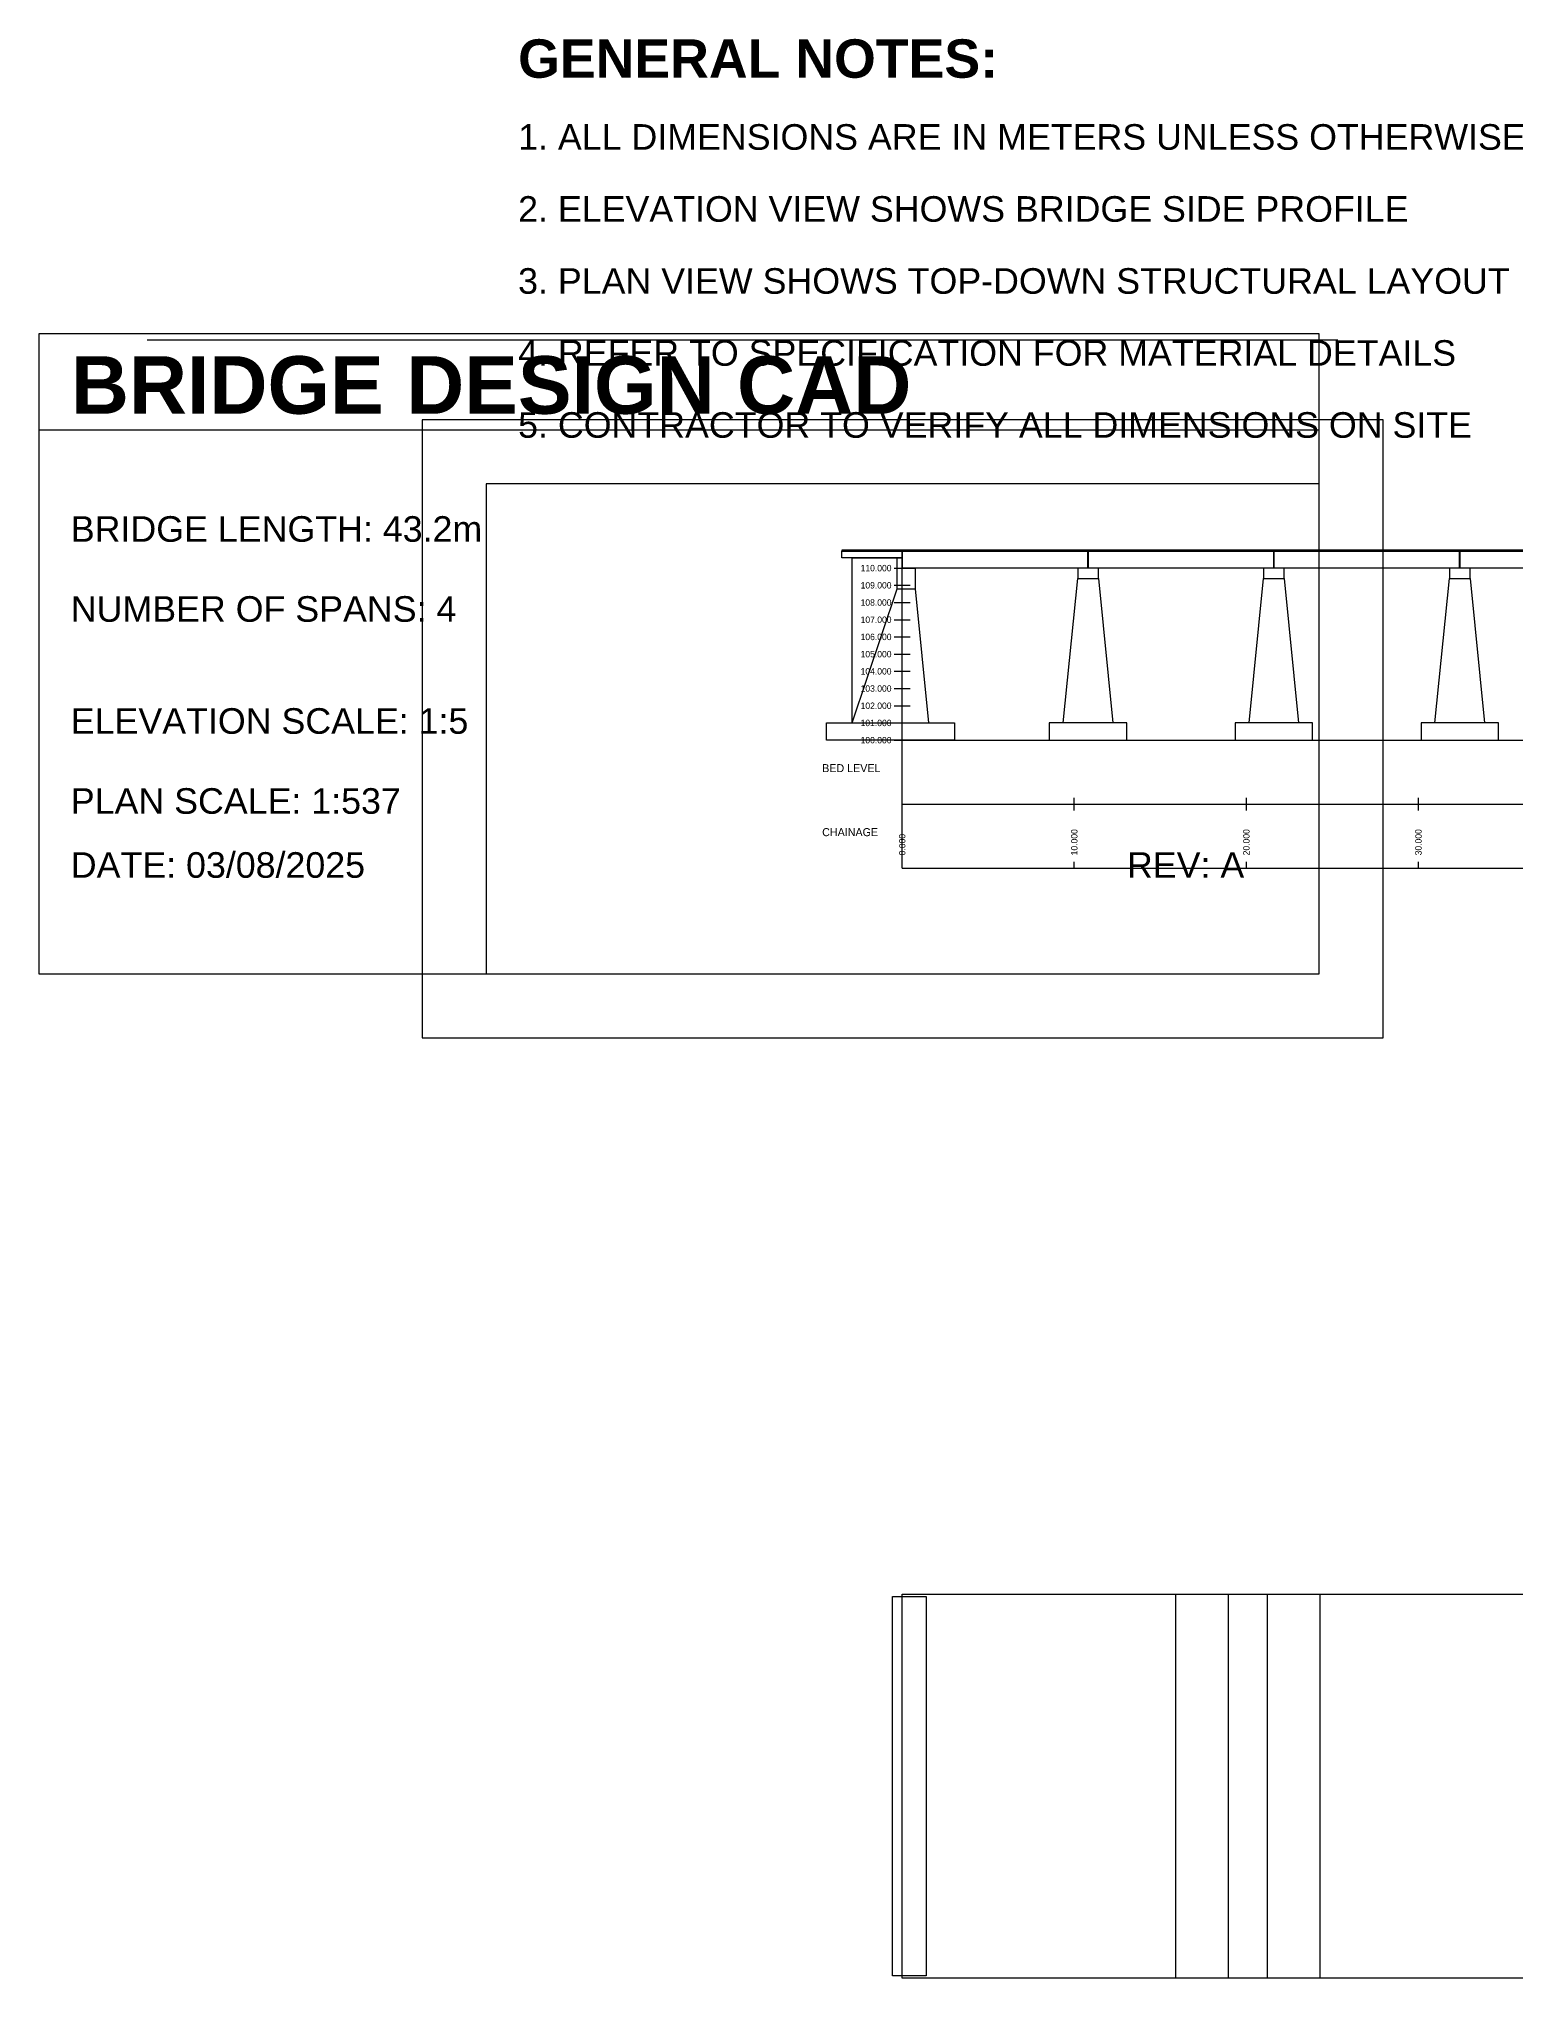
# Model space of a CAD drawing. Header units: metres. Extents: x -50177 to 80910, y -71860 to 40865.
# Drawn here: x -50177 to 35625, y -71860 to 40865 of the extents above; entities that cross this region are included whole.
import ezdxf

# ---------------------------------------------------------------- set-up
doc = ezdxf.new("R2010")
doc.units = ezdxf.units.M
doc.styles.add('Arial', font='Arial.ttf')
doc.styles.add('ARIAL_BOLD', font='arialbd.ttf')

msp = doc.modelspace()

# ---------------------------------------------------------------- linework, layer by layer
at = {"color": 7}
for p, q in [((-43874.4, 23360.975), (25317.6, 23360.975)), ((-50176.8, 18140), (24223.2, 18140))]:
    msp.add_line(p, q, dxfattribs=at)
for p, q in [((-2900, 1100), (-2900, 10700)), ((-2900, 10700), (-300, 10700)), ((0, -7340), (0, 11075)), ((-465, 10100), (465, 10100)), ((-465, 9100), (465, 9100)), ((-465, 8100), (465, 8100)), ((-300, 8900), (750, 8900)), ((-465, 7100), (465, 7100)), ((-465, 6100), (465, 6100)), ((-465, 5100), (465, 5100)), ((-465, 4100), (465, 4100)), ((-465, 3100), (465, 3100)), ((-465, 2100), (465, 2100)), ((-4400, 1100), (3030, 1100)), ((-465, 1100), (465, 1100)), ((-465, 100), (465, 100)), ((-465, 100), (465, 100)), ((-3.5, 100), (46700, 100)), ((0, -3992), (0, -3248)), ((10000, -3992), (10000, -3248)), ((20000, -3992), (20000, -3248)), ((30000, -3992), (30000, -3248)), ((0, -3620), (43200, -3620)), ((0, -7340), (0, -6968)), ((0, -7340), (43200, -7340)), ((10000, -7340), (10000, -6968)), ((20000, -7340), (20000, -6968)), ((30000, -7340), (30000, -6968))]:
    msp.add_line(p, q)
for points in [[(-50176.8, -13480), (24223.2, -13480), (24223.2, 23720), (-50176.8, 23720), (-50176.8, -13480)], [(-27900, -17200), (27943.2, -17200), (27943.2, 18710.975), (-27900, 18710.975), (-27900, -17200)], [(-24180, -13480), (24223.2, -13480), (24223.2, 14990.975), (-24180, 14990.975), (-24180, -13480)]]:
    msp.add_lwpolyline(points, close=True, dxfattribs=at)
for points in [[(0, 10700), (0, 10100), (750, 10100), (750, 8900), (1530, 1100), (1530, 1100), (3030, 1100), (3030, 100), (-4400, 100), (-4400, 1100), (-2900, 1100), (-2900, 1100), (-300, 8900), (-300, 10700), (0, 10700)], [(-3500, 11075), (46700, 11075), (46700, 11150), (-3500, 11150), (-3500, 11075)], [(-3500, 11075), (0, 11075), (0, 10700), (-3500, 10700), (-3500, 11075)], [(25, 11075), (10775, 11075), (10775, 10100), (25, 10100), (25, 11075)], [(10825, 11075), (21575, 11075), (21575, 10100), (10825, 10100), (10825, 11075)], [(21625, 11075), (32375, 11075), (32375, 10100), (21625, 10100), (21625, 11075)], [(32425, 11075), (43175, 11075), (43175, 10100), (32425, 10100), (32425, 11075)], [(10200, 9500), (11400, 9500), (12240, 1100), (9360, 1100), (10200, 9500)], [(10200, 9500), (11400, 9500), (11400, 10100), (10200, 10100), (10200, 9500)], [(21000, 9500), (22200, 9500), (23040, 1100), (20160, 1100), (21000, 9500)], [(21000, 9500), (22200, 9500), (22200, 10100), (21000, 10100), (21000, 9500)], [(31800, 9500), (33000, 9500), (33840, 1100), (30960, 1100), (31800, 9500)], [(31800, 9500), (33000, 9500), (33000, 10100), (31800, 10100), (31800, 9500)], [(8550, 100), (13050, 100), (13050, 1100), (8550, 1100), (8550, 100)], [(19350, 100), (23850, 100), (23850, 1100), (19350, 1100), (19350, 100)], [(30150, 100), (34650, 100), (34650, 1100), (30150, 1100), (30150, 100)], [(0, -49540), (80352, -49540), (80352, -71860), (0, -71860), (0, -49540)], [(15903, -49540), (24273, -49540), (24273, -71860), (15903, -71860), (15903, -49540)], [(18972, -49540), (21204, -49540), (21204, -71860), (18972, -71860), (18972, -49540)], [(-558, -49679.5), (1395, -49679.5), (1395, -71720.5), (-558, -71720.5), (-558, -49679.5)]]:
    msp.add_lwpolyline(points, close=True)

# ---------------------------------------------------------------- texts
for s, height, style, p in [('GENERAL NOTES:', 2232, 'ARIAL_BOLD', (-22320, 38600)), ('1. ALL DIMENSIONS ARE IN METERS UNLESS OTHERWISE STATED', 1488, 'ARIAL', (-22320, 34415)), ('2. ELEVATION VIEW SHOWS BRIDGE SIDE PROFILE', 1488, 'ARIAL', (-22320, 30230)), ('3. PLAN VIEW SHOWS TOP-DOWN STRUCTURAL LAYOUT', 1488, 'ARIAL', (-22320, 26045)), ('4. REFER TO SPECIFICATION FOR MATERIAL DETAILS', 1488, 'ARIAL', (-22320, 21860)), ('BRIDGE DESIGN CAD', 3348, 'ARIAL_BOLD', (-48316.8, 19070)), ('5. CONTRACTOR TO VERIFY ALL DIMENSIONS ON SITE', 1488, 'ARIAL', (-22320, 17675)), ('BRIDGE LENGTH: 43.2m', 1488, 'ARIAL', (-48316.8, 11630)), ('NUMBER OF SPANS: 4', 1488, 'ARIAL', (-48316.8, 6980)), ('ELEVATION SCALE: 1:5', 1488, 'ARIAL', (-48316.8, 470)), ('PLAN SCALE: 1:537', 1488, 'ARIAL', (-48316.8, -4180)), ('DATE: 03/08/2025', 1488, 'ARIAL', (-48316.8, -7900)), ('REV: A', 1488, 'ARIAL', (13063.2, -7900))]:
    msp.add_text(s, height=height, dxfattribs=dict(style=style)).set_placement(p)
for s, height, p in [('110.000', 372, (-2418, 9914)), ('109.000', 372, (-2418, 8914)), ('108.000', 372, (-2418, 7914)), ('107.000', 372, (-2418, 6914)), ('106.000', 372, (-2418, 5914)), ('105.000', 372, (-2418, 4914)), ('104.000', 372, (-2418, 3914)), ('103.000', 372, (-2418, 2914)), ('102.000', 372, (-2418, 1914)), ('101.000', 372, (-2418, 914)), ('100.000', 372, (-2418, -86)), ('BED LEVEL', 465, (-4650, -1760)), ('CHAINAGE', 465, (-4650, -5480))]:
    msp.add_text(s, height=height).set_placement(p)
for s, p in [('0.000', (186, -6596)), ('10.000', (10186, -6596)), ('20.000', (20186, -6596)), ('30.000', (30186, -6596))]:
    msp.add_text(s, height=372, rotation=90).set_placement(p)

doc.saveas('drawing.dxf')
